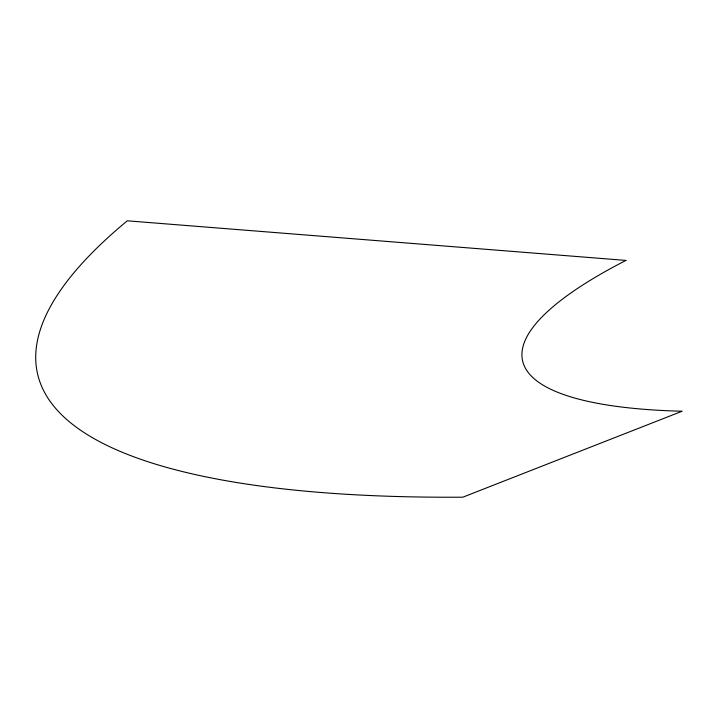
<?xml version="1.0" encoding="UTF-8"?>
<svg xmlns="http://www.w3.org/2000/svg" width="718" height="718" viewBox="0 0 718 718"><rect width="100%" height="100%" fill="white"/><g stroke="black" fill="none" stroke-linecap="round" stroke-linejoin="round"><path stroke-width="1.08" d="M625.952 260.419L127.301 220.812A1174.002 290.844 -13 0 0 462.832 497.188L682.1 411.234A519.329 118.946 -11.9 0 1 625.934 260.419"/></g></svg>
